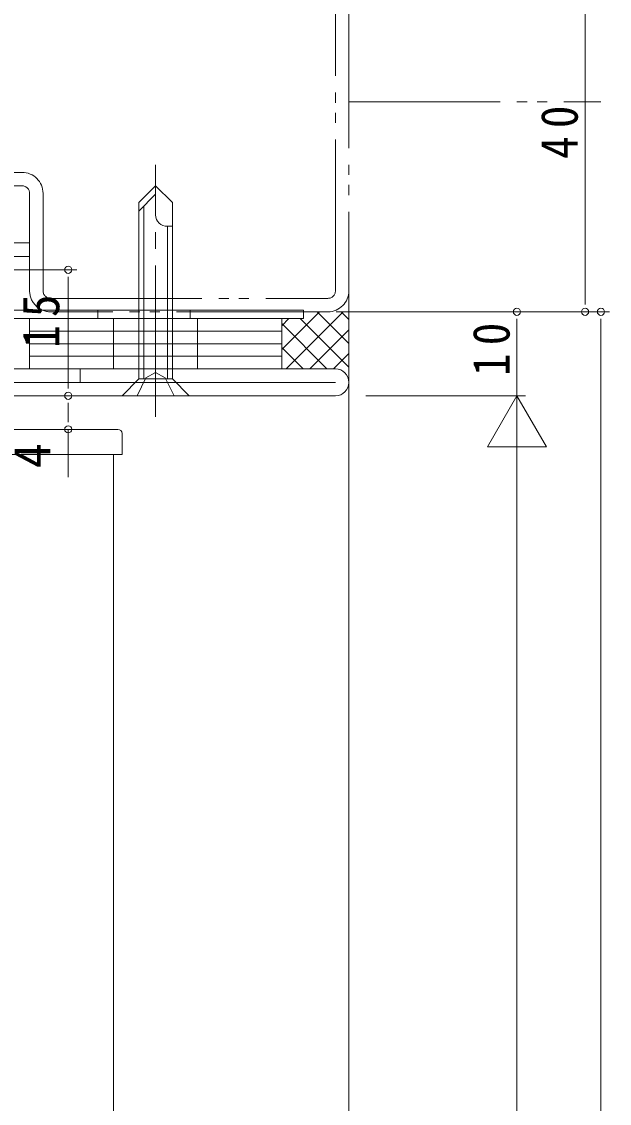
# Model space of a CAD drawing. Units: millimetres, scale not verified. Extents: x -841 to 292, y -594 to 212.
# Drawn here: x -614.1 to -544.1, y -62.9 to 65.9 of the extents above; entities that cross this region are included whole.
import ezdxf
from ezdxf.enums import TextEntityAlignment as Align

# ---------------------------------------------------------------- set-up
doc = ezdxf.new("R2010")
doc.units = ezdxf.units.MM
doc.header["$LTSCALE"] = 2
for name, pattern in [('CHAIN2', [12, 9, -1, 1, -1]), ('DASHED3', [4, 3, -1]), ('DOUBLE_CHAIN2', [12.8, 9, -1, 0.6, -0.6, 0.6, -1])]:
    doc.linetypes.add(name, pattern=pattern)
for name, color, linetype, lineweight in [('0-3_YKK_12', 2, 'Continuous', 9), ('0-4_YSS_K', 3, 'DOUBLE_CHAIN2', 9), ('0-5_YKK_D', 6, 'Continuous', 9), ('0-7_YKK_13', 4, 'Continuous', 9), ('0-8_YKK_11', 7, 'Continuous', 9)]:
    doc.layers.add(name, color=color, linetype=linetype, lineweight=lineweight)
doc.styles.add('ＭＳ ゴシック', font='')
doc.styles.get('ＭＳ ゴシック').set_extended_font_data('MS Gothic')

msp = doc.modelspace()

# ---------------------------------------------------------------- linework, layer by layer
at = {"layer": '0-3_YKK_12'}
for p, q in [((-618.531, 24.534), (-607.131, 24.534)), ((-575.131, 22.934), (-575.131, -382.248)), ((-603.131, 14.334), (-603.131, -371.248))]:
    msp.add_line(p, q, dxfattribs=at)
at = {"layer": '0-4_YSS_K'}
for p, q in [((-575.131, 56.334), (-545.131, 56.334)), ((-575.131, 33.834), (-575.131, 22.934))]:
    msp.add_line(p, q, dxfattribs=at)
at = {"layer": '0-4_YSS_K', "linetype": 'Continuous'}
for p, q in [((-583.131, 26.84), (-578.636, 31.334)), ((-582.608, 24.534), (-575.808, 31.334)), ((-575.131, 27.578), (-578.888, 31.334)), ((-575.131, 30.406), (-576.059, 31.334)), ((-583.131, 29.668), (-582.265, 30.534)), ((-577.745, 24.534), (-583.131, 29.921)), ((-575.131, 24.749), (-580.916, 30.534)), ((-579.779, 24.534), (-575.131, 29.183)), ((-580.573, 24.534), (-583.131, 27.092)), ((-576.951, 24.534), (-575.131, 26.354))]:
    msp.add_line(p, q, dxfattribs=at)
at = {"layer": '0-5_YKK_D'}
for p, q in [((-547.023, 69.634), (-547.023, 33.034)), ((-617.514, 36.334), (-607.531, 36.334)), ((-608.531, 35.484), (-608.531, 34.634)), ((-608.531, 34.634), (-608.531, 23.034)), ((-547.023, 32.184), (-547.023, 33.034)), ((-576.631, 31.334), (-546.023, 31.334)), ((-573.131, 31.334), (-554.131, 31.334)), ((-573.131, 31.334), (-544.131, 31.334)), ((-555.131, 30.484), (-555.131, 29.634)), ((-555.131, 21.334), (-555.131, 29.634)), ((-545.131, 30.484), (-545.131, 29.634)), ((-545.131, -382.548), (-545.131, 29.634)), ((-608.531, 22.184), (-608.531, 23.034)), ((-617.514, 21.334), (-607.531, 21.334)), ((-573.131, 21.334), (-554.131, 21.334)), ((-573.131, 21.334), (-554.131, 21.334)), ((-555.131, 21.334), (-558.631, 15.272)), ((-555.131, 21.334), (-551.631, 15.272)), ((-555.131, 21.334), (-555.131, 9.21)), ((-608.531, 20.484), (-608.531, 19.634)), ((-608.531, 19.634), (-608.531, 19.034)), ((-608.531, 18.184), (-608.531, 19.034)), ((-608.531, 17.334), (-608.531, 11.634)), ((-558.631, 15.272), (-551.631, 15.272)), ((-555.131, 14.334), (-555.131, -371.248))]:
    msp.add_line(p, q, dxfattribs=at)
for centre, start, end in [((-608.531, 36.334), 90, 270), ((-608.531, 36.334), 270, 90), ((-555.131, 31.334), 90, 270), ((-555.131, 31.334), 270, 90), ((-547.023, 31.334), 90, 270), ((-547.023, 31.334), 270, 90), ((-545.131, 31.334), 90, 270), ((-545.131, 31.334), 270, 90), ((-608.531, 21.334), 90, 270), ((-608.531, 21.334), 90, 270), ((-608.531, 21.334), 270, 90), ((-608.531, 21.334), 270, 90), ((-608.531, 17.334), 90, 270), ((-608.531, 17.334), 270, 90)]:
    msp.add_arc(centre, 0.425, start, end, dxfattribs=at)
at = {"layer": '0-7_YKK_13', "linetype": 'CHAIN2'}
msp.add_line((-598.131, 18.834), (-598.131, 48.834), dxfattribs=at)
at = {"layer": '0-7_YKK_13'}
for p, q in [((-600.131, 44.334), (-598.131, 46.334)), ((-600.131, 43.334), (-598.131, 45.334)), ((-596.131, 44.334), (-598.131, 46.334)), ((-600.131, 23.334), (-600.131, 44.334)), ((-599.531, 23.334), (-599.531, 43.934)), ((-596.131, 23.334), (-596.131, 44.334)), ((-596.731, 23.334), (-596.731, 41.534)), ((-596.731, 41.534), (-596.131, 41.534)), ((-618.531, 31.534), (-580.531, 31.534)), ((-580.531, 31.534), (-580.531, 30.534)), ((-580.531, 30.534), (-618.531, 30.534)), ((-613.131, 29.034), (-613.131, 30.534)), ((-583.131, 30.534), (-613.131, 30.534)), ((-583.131, 30.534), (-583.131, 29.034)), ((-583.131, 29.034), (-613.131, 29.034)), ((-613.131, 27.534), (-613.131, 29.034)), ((-583.131, 29.034), (-613.131, 29.034)), ((-583.131, 29.034), (-583.131, 27.534)), ((-583.131, 27.534), (-613.131, 27.534)), ((-613.131, 26.034), (-613.131, 27.534)), ((-583.131, 27.534), (-613.131, 27.534)), ((-583.131, 27.534), (-583.131, 26.034)), ((-583.131, 26.034), (-613.131, 26.034)), ((-613.131, 24.534), (-613.131, 26.034)), ((-583.131, 26.034), (-613.131, 26.034)), ((-583.131, 26.034), (-583.131, 24.534)), ((-583.131, 24.534), (-613.131, 24.534)), ((-602.131, 21.334), (-600.131, 23.334)), ((-596.131, 23.334), (-600.131, 23.334)), ((-594.131, 21.334), (-596.131, 23.334)), ((-602.131, 21.334), (-594.131, 21.334)), ((-604.131, 17.334), (-629.631, 17.334)), ((-602.631, 17.334), (-604.131, 17.334)), ((-602.131, 14.334), (-602.131, 16.834)), ((-602.131, 14.334), (-632.631, 14.334))]:
    msp.add_line(p, q, dxfattribs=at)
at = {"layer": '0-7_YKK_13', "linetype": 'DASHED3'}
for p, q in [((-605.031, 30.534), (-605.031, 31.534)), ((-594.031, 30.534), (-594.031, 31.534)), ((-603.131, 30.534), (-603.131, 29.034)), ((-593.131, 29.034), (-593.131, 30.534)), ((-603.131, 29.034), (-603.131, 27.534)), ((-593.131, 27.534), (-593.131, 29.034)), ((-603.131, 27.534), (-603.131, 26.034)), ((-593.131, 26.034), (-593.131, 27.534)), ((-603.131, 26.034), (-603.131, 24.534)), ((-593.131, 24.534), (-593.131, 26.034)), ((-600.331, 21.334), (-599.281, 23.487)), ((-599.281, 23.487), (-598.131, 24.099)), ((-596.981, 23.487), (-598.131, 24.099)), ((-595.931, 21.334), (-596.981, 23.487))]:
    msp.add_line(p, q, dxfattribs=at)
at = {"layer": '0-7_YKK_13'}
for centre, radius, start, end in [((-596.798, 42.866), 1.333, 180, 272.86598), ((-602.631, 16.834), 0.5, 0, 90)]:
    msp.add_arc(centre, radius, start, end, dxfattribs=at)
at = {"layer": '0-8_YKK_11', "linetype": 'DOUBLE_CHAIN2'}
for p, q in [((-576.731, 33.834), (-576.731, 68.834)), ((-575.131, 68.834), (-575.131, 33.834)), ((-652.631, 47.934), (-614.031, 47.934)), ((-614.031, 46.334), (-652.631, 46.334)), ((-613.131, 33.834), (-613.131, 45.434)), ((-611.531, 45.434), (-611.531, 33.834)), ((-610.631, 32.934), (-577.631, 32.934)), ((-577.631, 31.334), (-610.631, 31.334))]:
    msp.add_line(p, q, dxfattribs=at)
at = {"layer": '0-8_YKK_11'}
msp.add_line((-628.531, 21.334), (-576.731, 21.334), dxfattribs=at)
msp.add_lwpolyline([(-613.131, 37.934), (-613.131, 39.534), (-668.631, 39.534), (-668.631, 37.934)], close=True, dxfattribs=at)
for points in [[(-576.731, 24.534), (-607.131, 24.534), (-607.131, 22.934)], [(-607.131, 22.934), (-576.731, 22.934), (-628.531, 22.934), (-621.031, 22.934)]]:
    msp.add_lwpolyline(points, dxfattribs=at)
at = {"layer": '0-8_YKK_11', "linetype": 'DOUBLE_CHAIN2'}
for centre, radius, start, end in [((-614.031, 45.434), 2.5, 0, 90), ((-614.031, 45.434), 0.9, 0, 90), ((-610.631, 33.834), 2.5, 179.99965, 270), ((-610.631, 33.834), 0.9, 180, 270), ((-577.631, 33.834), 2.5, 270, 0), ((-577.631, 33.834), 0.9, 270.00096, 0.00096)]:
    msp.add_arc(centre, radius, start, end, dxfattribs=at)
at = {"layer": '0-8_YKK_11'}
msp.add_arc((-576.731, 22.934), 1.6, 270, 90, dxfattribs=at)

# ---------------------------------------------------------------- texts
at = {"layer": '0-5_YKK_D', "color": 7, "style": 'ＭＳ ゴシック'}
msp.add_text('4', height=4.399, rotation=90, dxfattribs=at).set_placement((-609.331, 12.706), align=Align.BOTTOM_LEFT)
at = {"layer": '0-5_YKK_D', "color": 7, "char_height": 4.399, "attachment_point": 7, "rotation": 90, "style": 'ＭＳ ゴシック'}
for s, insert in [('\\T1.36;\\W0.9;40', (-547.823, 49.534)), ('\\T1.36;\\W0.9;15', (-609.531, 27.034)), ('\\T1.36;\\W0.9;10', (-555.931, 23.684))]:
    msp.add_mtext(s, dxfattribs=dict(at, insert=insert))

doc.saveas('drawing.dxf')
